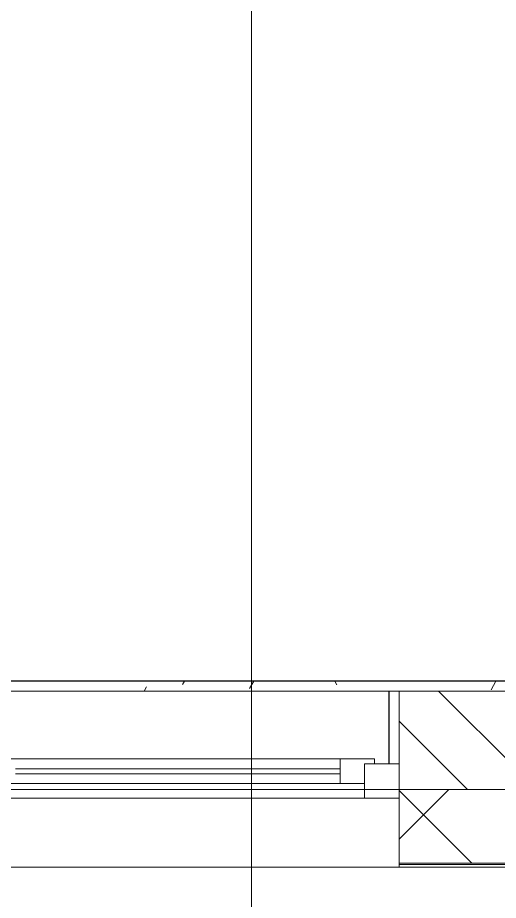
# Model space of a CAD drawing. Header units: millimetres. Extents: x -164500 to 426394, y -23753 to 102118.
# Drawn here: x 190656 to 191634, y 74214 to 76010 of the extents above; entities that cross this region are included whole.
import ezdxf

# ---------------------------------------------------------------- set-up
doc = ezdxf.new("R2010")
doc.units = ezdxf.units.MM
for name, color, linetype, lineweight in [('A-GLAZ', 7, 'Continuous', 9), ('A-GLAZ-1', 7, 'Continuous', 5), ('A-WALL', 7, 'Continuous', 5), ('I-WALL', 7, 'Continuous', 5), ('Оси', 7, 'Continuous', 9)]:
    doc.layers.add(name, color=color, linetype=linetype, lineweight=lineweight)
doc.layers.add('A-WALL-1', color=9, linetype='Continuous', lineweight=5, true_color=0x808080)
doc.layers.add('A-WALL-FNSH-1', color=9, linetype='Continuous', lineweight=5, true_color=0x808080)
pattern_1 = [(0, (148772.123, 0), (243.84, 60.96), [20.117, -162.763, 20.117, -162.763, -975.36]), (0, (148772.123, 0), (243.84, 60.96), [-365.76, 20.117, -345.643, 20.117, -162.763, -426.72]), (0, (148772.123, 0), (243.84, 60.96), [-914.4, 20.117, -101.803, 20.117, -284.683]), (120, (148863.563, 30.48), (-174.71291, 180.691634), [20.117, -162.763, 20.117, -162.763, -975.36]), (120, (148863.563, 30.48), (-174.71291, 180.691634), [-365.76, 20.117, -345.643, 20.117, -162.763, -426.72]), (120, (148863.563, 30.48), (-174.71291, 180.691634), [-914.4, 20.117, -101.803, 20.117, -284.683]), (240, (148894.043, 152.4), (-69.12709, -241.651634), [20.117, -162.763, 20.117, -162.763, -975.36]), (240, (148894.043, 152.4), (-69.12709, -241.651634), [-365.76, 20.117, -345.643, 20.117, -162.763, -426.72]), (240, (148894.043, 152.4), (-69.12709, -241.651634), [-914.4, 20.117, -101.803, 20.117, -284.683])]

# ---------------------------------------------------------------- blocks, each defined once
blk = doc.blocks.new('120_Окно_СКБ_2Ст - 120_Окно_СКБ_2Ст 3100х2500 _мал_ створка слева-2_-22446420-Объем проектирования 2 этажа')
at = {"layer": 'A-GLAZ'}
for p, q in [((-1550, -127), (-1550, -57)), ((-1550, -57), (-1480, -57)), ((-1480, -57), (-1480, -127)), ((-720, -87), (-1480, -87)), ((-1480, -87), (-1480, -127)), ((-1430, -137), (-1430, -87)), ((-1480, -127), (-1550, -127)), ((-1480, -127), (-1500, -127)), ((-1500, -127), (-1500, -137)), ((-1500, -137), (-700, -137)), ((-700, -137), (-1500, -137))]:
    blk.add_line(p, q, dxfattribs=at)
at = {"layer": 'A-GLAZ-1'}
for p, q in [((1550, -57), (-1550, -57)), ((-1430, -107), (-770, -107)), ((-770, -117), (-1430, -117)), ((-1530, -127), (-1500, -127))]:
    blk.add_line(p, q, dxfattribs=at)
blk = doc.blocks.new('2floor')
at = {"layer": 'A-WALL'}
h = blk.add_hatch(dxfattribs=at)
h.set_pattern_fill('FP_2', color=256, style=0, pattern_type=2)
h.set_pattern_definition([(135, (148772.12, 0), (-70.71068, -70.71068), [])])
h.paths.add_polyline_path([(191662.1, -100), (191682.1, -100), (191682.1, 100), (191432.1, 100), (191432.1, -100), (191525.5, -100)])
h.paths.add_polyline_path([(187826, -100), (188332.1, -100), (188332.1, 100), (187822.1, 100), (187822.1, -100)])
h = blk.add_hatch(dxfattribs=at)
h.set_pattern_fill('FP_24', color=256, style=0, pattern_type=2)
h.set_pattern_definition([(45, (148772.12, 0), (-141.42136, 141.42136), []), (135, (148772.12, 0), (-141.42136, -141.42136), [])])
h.paths.add_polyline_path([(224252.1, -250), (224472.1, -250), (224472.1, -100), (220332.1, -100), (220332.1, -250), (224048.6, -250)])
h.paths.add_polyline_path([(216098.5, -250), (219432.1, -250), (219432.1, -100), (215832.1, -100), (215832.1, -250)])
h.paths.add_polyline_path([(214182.1, -250), (214932.1, -250), (214932.1, -100), (213932.1, -100), (213932.1, -250)])
h.paths.add_polyline_path([(210182.1, -250), (210832.1, -250), (210832.1, -100), (209682.1, -100), (209682.1, -250)])
h.paths.add_polyline_path([(207582.1, -250), (207582.1, -100), (206832.1, -100), (206832.1, -250), (207425.7, -250)])
h.paths.add_polyline_path([(205182.1, -250), (205932.1, -250), (205932.1, -100), (205182.1, -100), (205182.1, -118)])
h.paths.add_polyline_path([(200682.1, -250), (202082.1, -250), (202082.1, -100), (200682.1, -100)])
h.paths.add_polyline_path([(196584.7, -250), (197582.1, -250), (197582.1, -100), (196182.1, -100), (196182.1, -250)])
h.paths.add_polyline_path([(191682.1, -250), (192808.5, -250), (192808.5, -100), (191432.1, -100), (191432.1, -250), (191525.5, -250)])
h.paths.add_polyline_path([(194082.1, -250), (194082.1, -100), (193708.5, -100), (193708.5, -250)])
h.paths.add_polyline_path([(187262.1, -250), (188332.1, -250), (188332.1, -100), (186762.1, -100), (186762.1, -250), (187189.1, -250)])
h.paths.add_polyline_path([(181782.1, -250), (182642.1, -250), (182642.1, -100), (181782.1, -100), (181782.1, -118)])
h.paths.add_polyline_path([(183575.5, -250), (184662.1, -250), (184662.1, -100), (183542.1, -100), (183542.1, -250)])
h.paths.add_polyline_path([(178516.3, -250), (179682.1, -250), (179682.1, -100), (177981.9, -100), (177981.9, -250)])
h.paths.add_polyline_path([(171289, -250), (171482.1, -250), (171482.1, -100), (170382.1, -100), (170382.1, -250), (171282.1, -250)])
h.paths.add_polyline_path([(174902.6, -250), (175181.9, -250), (175181.9, -100), (173582.1, -100), (173582.1, -250), (174332.1, -250)])
h.paths.add_polyline_path([(165432.1, -250), (166032.1, -250), (166032.1, -100), (164882.1, -100), (164882.1, -250)])
h.paths.add_polyline_path([(167582.1, -250), (167582.1, -100), (166932.1, -100), (166932.1, -250), (166952.6, -250)])
h.paths.add_polyline_path([(160932.1, -250), (161782.1, -250), (161782.1, -100), (160432.1, -100), (160432.1, -250), (160448, -250)])
h.paths.add_polyline_path([(155388.8, -250), (157332.1, -250), (157332.1, -100), (153402.1, -100), (153402.1, -250), (154666.1, -250)])
h.paths.add_polyline_path([(148662.1, -250), (152502.1, -250), (152502.1, -100), (148512.1, -100), (148512.1, -250)])
at = {"layer": 'I-WALL'}
h = blk.add_hatch(dxfattribs=at)
h.set_pattern_fill('FP_191', color=256, style=0, pattern_type=2)
h.set_pattern_definition(pattern_1)
h.paths.add_polyline_path([(191662.1, 100), (191662.1, 120), (188062.1, 120), (188062.1, 100), (191525.5, 100)])
h = blk.add_hatch(dxfattribs=at)
h.set_pattern_fill('FP_191', color=256, style=0, pattern_type=2)
h.set_pattern_definition(pattern_1)
h.paths.add_polyline_path([(191412.1, -48), (191432.1, -48), (191432.1, 100), (191412.1, 100), (191412.1, -38)])
at = {"layer": 'A-WALL'}
for p, q in [((191662.1, 120), (188082.1, 120)), ((191432.1, -100), (191682.1, -100)), ((191432.1, -250), (192808.5, -250)), ((191432.1, -258), (188332.1, -258)), ((191432.1, -253), (192808.5, -253))]:
    blk.add_line(p, q, dxfattribs=at)
at = {"layer": 'A-WALL-1'}
for p, q in [((187822.1, 100), (191682.1, 100)), ((191412.1, 100), (191412.1, -48)), ((191432.1, -250), (191432.1, 100)), ((191412.1, -48), (191432.1, -48))]:
    blk.add_line(p, q, dxfattribs=at)
at = {"layer": 'A-WALL-FNSH-1'}
for p, q in [((191661.1, 121), (188083.1, 121)), ((191411.1, 100), (191411.1, -48)), ((191411.1, -48), (191412.1, -48)), ((191432.1, -250), (191432.1, -258)), ((191432.1, -258), (192808.5, -258))]:
    blk.add_line(p, q, dxfattribs=at)
at = {"layer": 'I-WALL'}
blk.add_line((191432.1, -100), (188332.1, -100), dxfattribs=at)
at = {"layer": 'Оси'}
blk.add_line((191132.1, -1906.3), (191132.1, 3093.7), dxfattribs=at)
at = {"layer": 'A-GLAZ', "color": 3, "rotation": 180}
blk.add_blockref('120_Окно_СКБ_2Ст - 120_Окно_СКБ_2Ст 3100х2500 _мал_ створка слева-2_-22446420-Объем проектирования 2 этажа', (189882.1, -175), dxfattribs=at)

msp = doc.modelspace()

# ---------------------------------------------------------------- block references
msp.add_blockref('2floor', (0, 74539.358))

doc.saveas('drawing.dxf')
